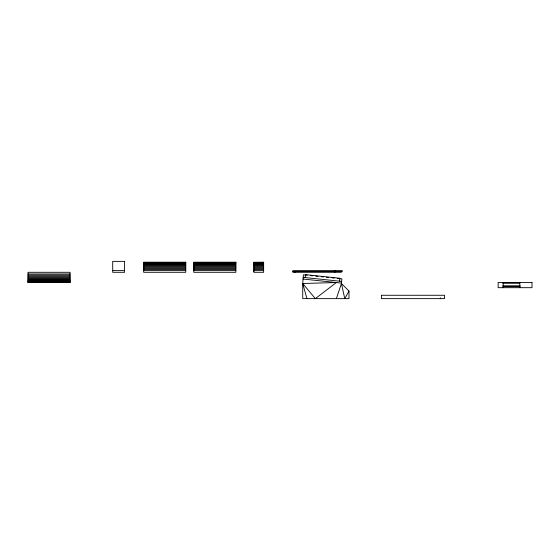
<?xml version="1.0" encoding="UTF-8"?>
<svg xmlns="http://www.w3.org/2000/svg" width="560" height="560" viewBox="0 0 560 560"><rect width="100%" height="100%" fill="white"/><g stroke="black" fill="none" stroke-linecap="round" stroke-linejoin="round"><path stroke-width="0.84" d="M253.848 271.46L253.848 270.613L263.634 270.613M440.335 298.634L440.335 297.794M337.232 278.404L341.894 278.894L341.411 283.493L348.985 291.06L348.985 298.634L302.722 298.634L302.722 283.493L303.415 274.848L307.223 275.247M305.242 277.578L305.55 274.652L339.85 278.25L339.542 281.183M336.364 298.634L341.411 283.493L344.778 298.634L348.985 291.06M302.722 283.493L336.364 282.541L315.336 298.634L302.722 283.493L306.929 298.634M143.689 262.493L185.745 262.493M193.781 262.493L235.837 262.493M253.848 262.493L263.634 262.493M143.689 262.843L185.745 262.843M193.781 262.843L235.837 262.843M253.848 262.843L263.634 262.843M143.689 263.333L185.745 263.333M193.781 263.333L235.837 263.333M253.848 263.333L263.634 263.333M143.689 263.942L185.745 263.942M193.781 263.942L235.837 263.942M253.848 263.942L263.634 263.942M143.689 264.67L185.745 264.67M193.781 264.67L235.837 264.67M253.848 264.67L263.634 264.67M143.689 265.496L185.745 265.496M193.781 265.496L235.837 265.496M253.848 265.496L263.634 265.496M143.689 266.413L185.745 266.413M193.781 266.413L235.837 266.413M253.848 266.413L263.634 266.413M143.689 267.4L185.745 267.4M193.781 267.4L235.837 267.4M253.848 267.4L263.634 267.4M143.689 268.436L185.745 268.436M193.781 268.436L235.837 268.436M253.848 268.436L263.634 268.436M143.689 269.521L185.745 269.521M193.781 269.521L235.837 269.521M253.848 269.521L263.634 269.521M112.707 270.613L124.593 270.613M143.689 270.613L185.745 270.613M193.781 270.613L235.837 270.613M292.838 271.46L342.3 271.46L342.3 270.613L292.838 270.613L292.838 272.3L341.411 272.3L341.411 271.46M28 273.98L70.056 273.98M28 275.079L70.056 275.079M28 276.157L70.056 276.157M28 277.2L70.056 277.2M28 278.187L70.056 278.187M28 279.104L70.056 279.104M28 279.93L70.056 279.93M28 280.651L70.056 280.651M28 281.267L70.056 281.267M28 281.75L70.056 281.75M28 282.107L70.056 282.107M28 282.317L70.056 282.317L70.056 272.3L28 272.3L28 282.394L70.056 282.394M502.768 283.269L519.806 283.269M502.824 285.796L520.149 285.796M502.824 286.636L520.149 286.636M381.451 295.274L444.535 295.267L444.535 298.634L381.451 298.634L381.451 295.267M310.653 275.611L312.823 275.835M315.798 276.15L317.954 276.374M321.377 276.731L323.512 276.962M326.501 277.277L328.657 277.501M332.087 277.858L334.201 278.082M303.156 277.354L341.635 281.4M302.974 279.027L341.453 283.073M519.806 282.429L519.806 287.686M503.195 282.429L503.195 287.686M334.894 270.613L334.894 272.3M294.945 271.46L294.945 272.3M124.593 261.366L112.707 261.366L112.707 272.3L124.593 272.3L124.593 261.366M185.745 262.206L143.689 262.206L143.689 272.3L185.745 272.3L185.745 262.206M235.837 262.206L193.781 262.206L193.781 272.3L235.837 272.3L235.837 262.206M263.634 262.206L253.848 262.276L253.848 272.3L263.634 272.3L263.634 262.206M532 282.429L498.148 282.429L498.148 287.686L532 287.686L532 282.429"/></g></svg>
